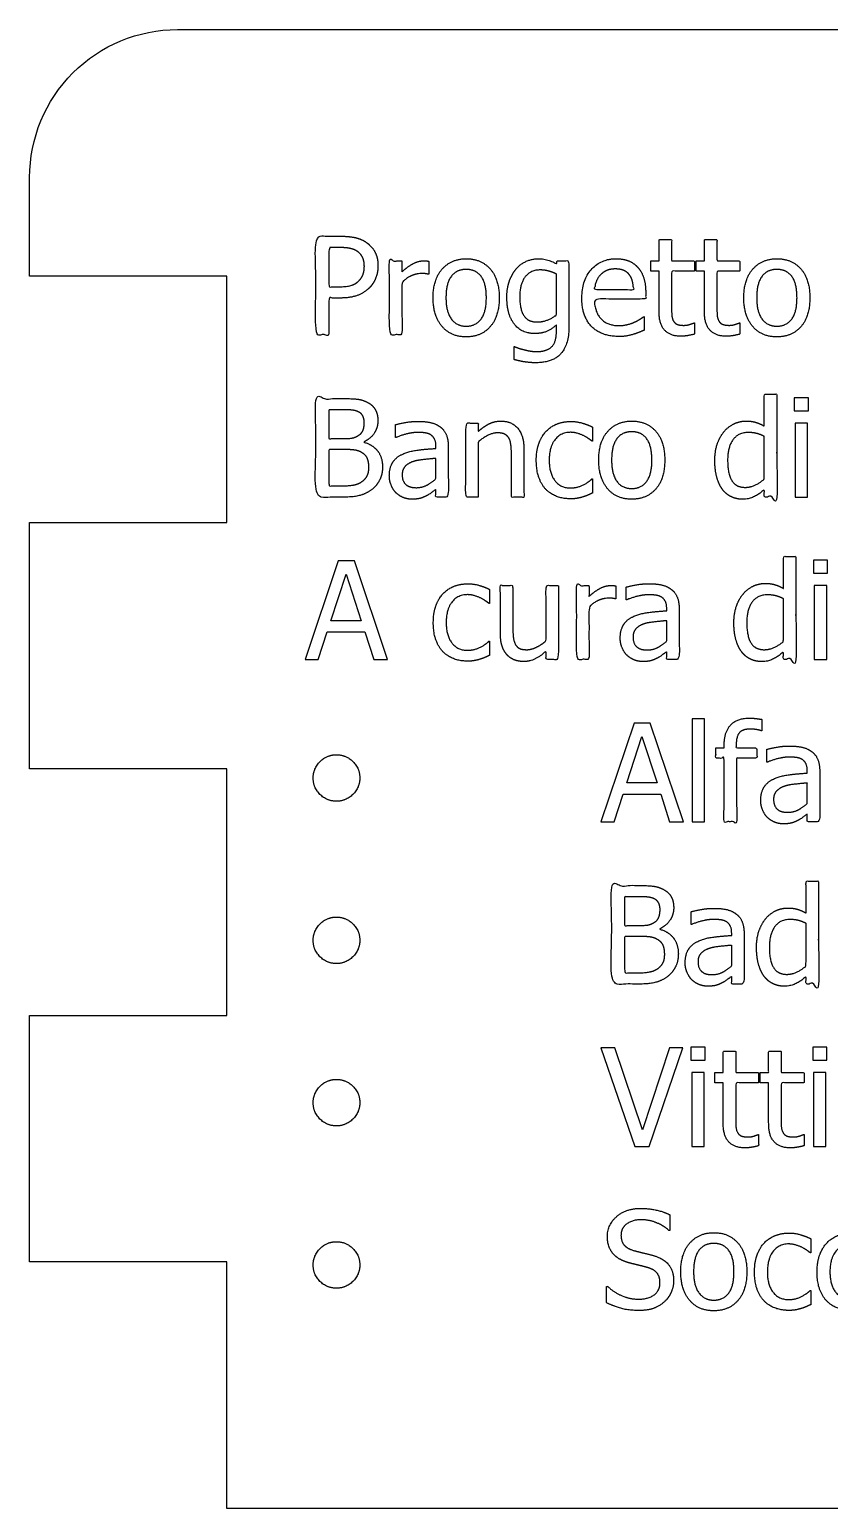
# Model space of a CAD drawing. Header units: millimetres. Extents: x -58 to 35, y -46 to 15.
# Drawn here: x -35 to -18.78, y -15 to 15 of the extents above; entities that cross this region are included whole.
import ezdxf

# ---------------------------------------------------------------- set-up
doc = ezdxf.new("R2010")
doc.units = ezdxf.units.MM
doc.layers.add('frase', color=1, linetype='Continuous')

msp = doc.modelspace()

# ---------------------------------------------------------------- linework, layer by layer
msp.add_lwpolyline([(31, -15), (-31, -15), (-31, -10), (-35, -10), (-35, -5), (-31, -5), (-31, 0), (-35, 0), (-35, 5), (-31, 5), (-31, 10), (-35, 10), (-35, 12, -0.414214), (-32, 15), (32, 15, -0.414214)], format="xyb")
at = {"layer": 'frase'}
for points in [[(-19.203, 7.266), (-19.203, 7.528), (-19.49, 7.528), (-19.49, 7.266)], [(-19.221, 5.515), (-19.221, 7.016), (-19.474, 7.016), (-19.474, 5.515)], [(-29.414, 2.222), (-29.145, 2.222), (-28.963, 2.782), (-28.2, 2.782), (-28.018, 2.222), (-27.738, 2.222), (-28.412, 4.222), (-28.739, 4.222)], [(-18.816, 3.973), (-18.816, 4.235), (-19.102, 4.235), (-19.102, 3.973)], [(-28.89, 3.009), (-28.582, 3.95), (-28.273, 3.009)], [(-18.833, 2.222), (-18.833, 3.723), (-19.086, 3.723), (-19.086, 2.222)], [(-23.414, -1.07), (-23.145, -1.07), (-22.963, -0.511), (-22.2, -0.511), (-22.018, -1.07), (-21.738, -1.07), (-22.412, 0.93), (-22.739, 0.93)], [(-21.31, -1.07), (-21.31, 1.019), (-21.563, 1.019), (-21.563, -1.07)], [(-22.89, -0.284), (-22.582, 0.657), (-22.273, -0.284)], [(-21.748, -5.656), (-22.018, -5.656), (-22.572, -7.318), (-23.127, -5.656), (-23.412, -5.656), (-22.723, -7.656), (-22.436, -7.656)], [(-21.3, -5.906), (-21.3, -5.643), (-21.587, -5.643), (-21.587, -5.906)], [(-18.83, -5.906), (-18.83, -5.643), (-19.117, -5.643), (-19.117, -5.906)], [(-21.318, -7.656), (-21.318, -6.156), (-21.571, -6.156), (-21.571, -7.656)], [(-18.848, -7.656), (-18.848, -6.156), (-19.101, -6.156), (-19.101, -7.656)]]:
    msp.add_lwpolyline(points, close=True, dxfattribs=at)
for points, knots in [([(-28.172, 10.684), (-28.268, 10.75), (-28.517, 10.808), (-28.696, 10.808), (-28.947, 10.808), (-29.198, 10.808), (-29.198, 9.808), (-29.198, 8.808), (-29.065, 8.808), (-28.932, 8.808), (-28.932, 9.181), (-28.932, 9.554), (-28.82, 9.554), (-28.707, 9.554), (-28.493, 9.554), (-28.213, 9.659), (-28.109, 9.761), (-28.026, 9.842), (-27.934, 10.076), (-27.934, 10.205), (-27.934, 10.372), (-28.06, 10.607), (-28.172, 10.684)], [0, 0, 0, 1, 2, 2, 3, 3, 4, 4, 5, 5, 6, 6, 7, 7, 8, 9, 9, 10, 11, 11, 12, 13, 13, 13]), ([(-28.712, 10.578), (-28.587, 10.578), (-28.419, 10.544), (-28.355, 10.502), (-28.282, 10.453), (-28.211, 10.301), (-28.211, 10.197), (-28.211, 10.102), (-28.265, 9.961), (-28.325, 9.901), (-28.389, 9.833), (-28.589, 9.781), (-28.751, 9.781), (-28.842, 9.781), (-28.932, 9.781), (-28.932, 10.18), (-28.932, 10.578), (-28.822, 10.578), (-28.712, 10.578)], [0, 0, 0, 1, 2, 2, 3, 4, 4, 5, 6, 6, 7, 8, 8, 9, 9, 10, 10, 11, 11, 11]), ([(-21.731, 9), (-21.819, 9), (-21.921, 9.047), (-21.944, 9.094), (-21.971, 9.147), (-21.979, 9.272), (-21.979, 9.385), (-21.979, 9.743), (-21.979, 10.1), (-21.747, 10.1), (-21.514, 10.1), (-21.514, 10.205), (-21.514, 10.309), (-21.747, 10.309), (-21.979, 10.309), (-21.979, 10.525), (-21.979, 10.74), (-22.106, 10.74), (-22.232, 10.74), (-22.232, 10.525), (-22.232, 10.309), (-22.317, 10.309), (-22.402, 10.309), (-22.402, 10.205), (-22.402, 10.1), (-22.317, 10.1), (-22.232, 10.1), (-22.232, 9.684), (-22.232, 9.269), (-22.232, 9.014), (-22, 8.779), (-21.795, 8.779), (-21.731, 8.779), (-21.585, 8.802), (-21.514, 8.821), (-21.514, 8.935), (-21.514, 9.048), (-21.521, 9.048), (-21.529, 9.048), (-21.555, 9.037), (-21.67, 9), (-21.731, 9)], [0, 0, 0, 1, 2, 2, 3, 4, 4, 5, 5, 6, 6, 7, 7, 8, 8, 9, 9, 10, 10, 11, 11, 12, 12, 13, 13, 14, 14, 15, 15, 16, 17, 17, 18, 19, 19, 20, 20, 21, 21, 22, 23, 23, 23]), ([(-20.811, 9), (-20.898, 9), (-21, 9.047), (-21.023, 9.094), (-21.051, 9.147), (-21.059, 9.272), (-21.059, 9.385), (-21.059, 9.743), (-21.059, 10.1), (-20.826, 10.1), (-20.594, 10.1), (-20.594, 10.205), (-20.594, 10.309), (-20.826, 10.309), (-21.059, 10.309), (-21.059, 10.525), (-21.059, 10.74), (-21.185, 10.74), (-21.312, 10.74), (-21.312, 10.525), (-21.312, 10.309), (-21.397, 10.309), (-21.482, 10.309), (-21.482, 10.205), (-21.482, 10.1), (-21.397, 10.1), (-21.312, 10.1), (-21.312, 9.684), (-21.312, 9.269), (-21.312, 9.014), (-21.08, 8.779), (-20.874, 8.779), (-20.811, 8.779), (-20.665, 8.802), (-20.594, 8.821), (-20.594, 8.935), (-20.594, 9.048), (-20.601, 9.048), (-20.608, 9.048), (-20.634, 9.037), (-20.749, 9), (-20.811, 9)], [0, 0, 0, 1, 2, 2, 3, 4, 4, 5, 5, 6, 6, 7, 7, 8, 8, 9, 9, 10, 10, 11, 11, 12, 12, 13, 13, 14, 14, 15, 15, 16, 17, 17, 18, 19, 19, 20, 20, 21, 21, 22, 23, 23, 23]), ([(-27.007, 10.309), (-27.104, 10.309), (-27.31, 10.209), (-27.448, 10.086), (-27.448, 10.197), (-27.448, 10.309), (-27.574, 10.309), (-27.701, 10.309), (-27.701, 9.559), (-27.701, 8.808), (-27.574, 8.808), (-27.448, 8.808), (-27.448, 9.341), (-27.448, 9.873), (-27.357, 9.961), (-27.156, 10.05), (-27.054, 10.05), (-27.01, 10.05), (-26.947, 10.047), (-26.918, 10.039), (-26.911, 10.039), (-26.905, 10.039), (-26.905, 10.17), (-26.905, 10.301), (-26.929, 10.306), (-26.968, 10.309), (-27.007, 10.309)], [0, 0, 0, 1, 2, 2, 3, 3, 4, 4, 5, 5, 6, 6, 7, 7, 8, 9, 9, 10, 11, 11, 12, 12, 13, 13, 14, 15, 15, 15]), ([(-26.145, 10.351), (-26.446, 10.351), (-26.816, 9.935), (-26.816, 9.559), (-26.816, 9.193), (-26.457, 8.766), (-26.145, 8.766), (-25.84, 8.766), (-25.475, 9.18), (-25.475, 9.559), (-25.475, 9.936), (-25.84, 10.351), (-26.145, 10.351)], [0, 0, 0, 1, 2, 2, 3, 4, 4, 5, 6, 6, 7, 8, 8, 8]), ([(-24.736, 8.241), (-24.394, 8.241), (-24.062, 8.598), (-24.062, 8.98), (-24.062, 9.645), (-24.062, 10.309), (-24.181, 10.309), (-24.3, 10.309), (-24.308, 10.278), (-24.315, 10.246), (-24.401, 10.296), (-24.571, 10.351), (-24.688, 10.351), (-24.811, 10.351), (-25.043, 10.246), (-25.127, 10.15), (-25.214, 10.048), (-25.32, 9.76), (-25.32, 9.573), (-25.32, 9.215), (-25.017, 8.834), (-24.76, 8.834), (-24.613, 8.834), (-24.417, 8.919), (-24.315, 9.008), (-24.315, 8.942), (-24.315, 8.876), (-24.315, 8.784), (-24.349, 8.64), (-24.393, 8.585), (-24.438, 8.53), (-24.6, 8.468), (-24.717, 8.468), (-24.786, 8.468), (-24.905, 8.489), (-24.974, 8.507), (-25.038, 8.522), (-25.137, 8.557), (-25.162, 8.569), (-25.169, 8.569), (-25.175, 8.569), (-25.175, 8.437), (-25.175, 8.306), (-25.077, 8.277), (-24.846, 8.241), (-24.736, 8.241)], [0, 0, 0, 1, 2, 2, 3, 3, 4, 4, 5, 5, 6, 7, 7, 8, 9, 9, 10, 11, 11, 12, 13, 13, 14, 15, 15, 16, 16, 17, 18, 18, 19, 20, 20, 21, 22, 22, 23, 24, 24, 25, 25, 26, 26, 27, 28, 28, 28]), ([(-22.547, 9.176), (-22.577, 9.15), (-22.671, 9.094), (-22.739, 9.061), (-22.804, 9.032), (-22.965, 8.995), (-23.047, 8.995), (-23.281, 8.995), (-23.543, 9.272), (-23.543, 9.533), (-23.024, 9.533), (-22.504, 9.533), (-22.504, 9.602), (-22.504, 9.671), (-22.504, 9.851), (-22.59, 10.098), (-22.671, 10.184), (-22.751, 10.27), (-22.966, 10.351), (-23.106, 10.351), (-23.415, 10.351), (-23.799, 9.917), (-23.799, 9.551), (-23.799, 9.178), (-23.404, 8.774), (-23.044, 8.774), (-22.953, 8.774), (-22.833, 8.795), (-22.76, 8.816), (-22.709, 8.831), (-22.576, 8.883), (-22.532, 8.901), (-22.532, 9.039), (-22.532, 9.176), (-22.539, 9.176), (-22.547, 9.176)], [0, 0, 0, 1, 2, 2, 3, 4, 4, 5, 6, 6, 7, 7, 8, 8, 9, 10, 10, 11, 12, 12, 13, 14, 14, 15, 16, 16, 17, 18, 18, 19, 20, 20, 21, 21, 22, 22, 22]), ([(-19.843, 10.351), (-20.145, 10.351), (-20.514, 9.935), (-20.514, 9.559), (-20.514, 9.193), (-20.156, 8.766), (-19.843, 8.766), (-19.538, 8.766), (-19.174, 9.18), (-19.174, 9.559), (-19.174, 9.936), (-19.538, 10.351), (-19.843, 10.351)], [0, 0, 0, 1, 2, 2, 3, 4, 4, 5, 6, 6, 7, 8, 8, 8]), ([(-26.145, 10.134), (-25.949, 10.134), (-25.736, 9.851), (-25.736, 9.559), (-25.736, 9.27), (-25.95, 8.983), (-26.145, 8.983), (-26.341, 8.983), (-26.555, 9.275), (-26.555, 9.559), (-26.555, 9.851), (-26.341, 10.134), (-26.145, 10.134)], [0, 0, 0, 1, 2, 2, 3, 4, 4, 5, 6, 6, 7, 8, 8, 8]), ([(-24.315, 10.04), (-24.315, 9.628), (-24.315, 9.215), (-24.397, 9.145), (-24.605, 9.068), (-24.704, 9.068), (-24.892, 9.068), (-25.059, 9.329), (-25.059, 9.578), (-25.059, 9.842), (-24.838, 10.124), (-24.647, 10.124), (-24.568, 10.124), (-24.409, 10.086), (-24.315, 10.04)], [0, 0, 0, 1, 1, 2, 3, 3, 4, 5, 5, 6, 7, 7, 8, 9, 9, 9]), ([(-22.837, 10.027), (-22.796, 9.977), (-22.754, 9.828), (-22.751, 9.726), (-23.147, 9.726), (-23.543, 9.726), (-23.535, 9.821), (-23.477, 9.966), (-23.42, 10.026), (-23.362, 10.084), (-23.221, 10.144), (-23.12, 10.144), (-23.018, 10.144), (-22.88, 10.084), (-22.837, 10.027)], [0, 0, 0, 1, 2, 2, 3, 3, 4, 5, 5, 6, 7, 7, 8, 9, 9, 9]), ([(-19.843, 10.134), (-19.647, 10.134), (-19.435, 9.851), (-19.435, 9.559), (-19.435, 9.27), (-19.649, 8.983), (-19.843, 8.983), (-20.039, 8.983), (-20.253, 9.275), (-20.253, 9.559), (-20.253, 9.851), (-20.039, 10.134), (-19.843, 10.134)], [0, 0, 0, 1, 2, 2, 3, 4, 4, 5, 6, 6, 7, 8, 8, 8]), ([(-28.216, 6.637), (-28.085, 6.7), (-27.936, 6.924), (-27.936, 7.065), (-27.936, 7.191), (-28.034, 7.378), (-28.143, 7.434), (-28.24, 7.488), (-28.454, 7.515), (-28.668, 7.515), (-28.933, 7.515), (-29.198, 7.515), (-29.198, 6.515), (-29.198, 5.515), (-28.911, 5.515), (-28.624, 5.515), (-28.42, 5.515), (-28.162, 5.59), (-28.049, 5.678), (-27.955, 5.752), (-27.842, 5.981), (-27.842, 6.13), (-27.842, 6.321), (-28.038, 6.579), (-28.216, 6.627), (-28.216, 6.632), (-28.216, 6.637)], [0, 0, 0, 1, 2, 2, 3, 4, 4, 5, 6, 6, 7, 7, 8, 8, 9, 9, 10, 11, 11, 12, 13, 13, 14, 15, 15, 16, 16, 16]), ([(-20.098, 6.956), (-20.19, 7.008), (-20.357, 7.058), (-20.469, 7.058), (-20.597, 7.058), (-20.829, 6.947), (-20.911, 6.849), (-21, 6.741), (-21.102, 6.452), (-21.102, 6.254), (-21.102, 6.065), (-21.021, 5.773), (-20.949, 5.674), (-20.876, 5.575), (-20.668, 5.473), (-20.545, 5.473), (-20.469, 5.473), (-20.354, 5.501), (-20.3, 5.527), (-20.242, 5.554), (-20.156, 5.619), (-20.098, 5.668), (-20.098, 5.592), (-20.098, 5.515), (-19.971, 5.515), (-19.845, 5.515), (-19.845, 6.56), (-19.845, 7.605), (-19.971, 7.605), (-20.098, 7.605), (-20.098, 7.28), (-20.098, 6.956)], [0, 0, 0, 1, 2, 2, 3, 4, 4, 5, 6, 6, 7, 8, 8, 9, 10, 10, 11, 12, 12, 13, 14, 14, 15, 15, 16, 16, 17, 17, 18, 18, 19, 19, 19]), ([(-28.678, 7.289), (-28.537, 7.289), (-28.38, 7.272), (-28.315, 7.237), (-28.261, 7.206), (-28.213, 7.099), (-28.213, 7.028), (-28.213, 6.934), (-28.263, 6.809), (-28.325, 6.77), (-28.388, 6.729), (-28.506, 6.703), (-28.631, 6.703), (-28.782, 6.703), (-28.932, 6.703), (-28.932, 6.996), (-28.932, 7.289), (-28.805, 7.289), (-28.678, 7.289)], [0, 0, 0, 1, 2, 2, 3, 4, 4, 5, 6, 6, 7, 8, 8, 9, 9, 10, 10, 11, 11, 11]), ([(-26.671, 6.94), (-26.756, 7.003), (-26.968, 7.052), (-27.124, 7.052), (-27.252, 7.052), (-27.513, 7.003), (-27.582, 6.984), (-27.582, 6.855), (-27.582, 6.726), (-27.575, 6.726), (-27.568, 6.726), (-27.449, 6.776), (-27.213, 6.828), (-27.125, 6.828), (-27.051, 6.828), (-26.911, 6.809), (-26.863, 6.778), (-26.814, 6.747), (-26.76, 6.639), (-26.76, 6.551), (-26.76, 6.527), (-26.76, 6.502), (-26.96, 6.491), (-27.303, 6.447), (-27.43, 6.389), (-27.572, 6.326), (-27.704, 6.105), (-27.704, 5.95), (-27.704, 5.849), (-27.631, 5.668), (-27.571, 5.606), (-27.508, 5.543), (-27.341, 5.473), (-27.248, 5.473), (-27.135, 5.473), (-27.01, 5.511), (-26.944, 5.546), (-26.895, 5.571), (-26.791, 5.652), (-26.76, 5.674), (-26.76, 5.595), (-26.76, 5.515), (-26.634, 5.515), (-26.508, 5.515), (-26.508, 6.028), (-26.508, 6.541), (-26.508, 6.682), (-26.589, 6.878), (-26.671, 6.94)], [0, 0, 0, 1, 2, 2, 3, 4, 4, 5, 5, 6, 6, 7, 8, 8, 9, 10, 10, 11, 12, 12, 13, 13, 14, 15, 15, 16, 17, 17, 18, 19, 19, 20, 21, 21, 22, 23, 23, 24, 25, 25, 26, 26, 27, 27, 28, 28, 29, 30, 30, 30]), ([(-25.444, 7.058), (-25.568, 7.058), (-25.786, 6.951), (-25.9, 6.849), (-25.9, 6.933), (-25.9, 7.016), (-26.026, 7.016), (-26.153, 7.016), (-26.153, 6.266), (-26.153, 5.515), (-26.026, 5.515), (-25.9, 5.515), (-25.9, 6.076), (-25.9, 6.637), (-25.804, 6.718), (-25.605, 6.819), (-25.511, 6.819), (-25.417, 6.819), (-25.307, 6.763), (-25.276, 6.707), (-25.247, 6.653), (-25.227, 6.475), (-25.227, 6.371), (-25.227, 5.943), (-25.227, 5.515), (-25.101, 5.515), (-24.974, 5.515), (-24.974, 6.002), (-24.974, 6.49), (-24.974, 6.767), (-25.224, 7.058), (-25.444, 7.058)], [0, 0, 0, 1, 2, 2, 3, 3, 4, 4, 5, 5, 6, 6, 7, 7, 8, 9, 9, 10, 11, 11, 12, 13, 13, 14, 14, 15, 15, 16, 16, 17, 18, 18, 18]), ([(-23.595, 5.883), (-23.681, 5.804), (-23.905, 5.702), (-24.028, 5.702), (-24.232, 5.702), (-24.462, 5.998), (-24.462, 6.263), (-24.462, 6.533), (-24.224, 6.83), (-24.028, 6.83), (-23.963, 6.83), (-23.82, 6.789), (-23.767, 6.763), (-23.707, 6.733), (-23.623, 6.674), (-23.595, 6.652), (-23.588, 6.652), (-23.581, 6.652), (-23.581, 6.793), (-23.581, 6.935), (-23.67, 6.981), (-23.9, 7.05), (-24.023, 7.05), (-24.175, 7.05), (-24.44, 6.945), (-24.529, 6.846), (-24.618, 6.749), (-24.723, 6.46), (-24.723, 6.263), (-24.723, 6.065), (-24.621, 5.77), (-24.529, 5.674), (-24.436, 5.577), (-24.179, 5.481), (-24.023, 5.481), (-23.944, 5.481), (-23.842, 5.501), (-23.777, 5.52), (-23.731, 5.532), (-23.618, 5.582), (-23.581, 5.6), (-23.581, 5.742), (-23.581, 5.883), (-23.588, 5.883), (-23.595, 5.883)], [0, 0, 0, 1, 2, 2, 3, 4, 4, 5, 6, 6, 7, 8, 8, 9, 10, 10, 11, 11, 12, 12, 13, 14, 14, 15, 16, 16, 17, 18, 18, 19, 20, 20, 21, 22, 22, 23, 24, 24, 25, 26, 26, 27, 27, 28, 28, 28]), ([(-22.786, 7.058), (-23.088, 7.058), (-23.457, 6.642), (-23.457, 6.266), (-23.457, 5.9), (-23.099, 5.473), (-22.786, 5.473), (-22.482, 5.473), (-22.117, 5.887), (-22.117, 6.266), (-22.117, 6.643), (-22.482, 7.058), (-22.786, 7.058)], [0, 0, 0, 1, 2, 2, 3, 4, 4, 5, 6, 6, 7, 8, 8, 8]), ([(-22.786, 6.841), (-22.59, 6.841), (-22.378, 6.558), (-22.378, 6.266), (-22.378, 5.977), (-22.592, 5.69), (-22.786, 5.69), (-22.983, 5.69), (-23.196, 5.982), (-23.196, 6.266), (-23.196, 6.558), (-22.983, 6.841), (-22.786, 6.841)], [0, 0, 0, 1, 2, 2, 3, 4, 4, 5, 6, 6, 7, 8, 8, 8]), ([(-20.098, 6.747), (-20.098, 6.314), (-20.098, 5.88), (-20.187, 5.804), (-20.388, 5.713), (-20.487, 5.713), (-20.673, 5.713), (-20.842, 5.994), (-20.842, 6.259), (-20.842, 6.535), (-20.621, 6.827), (-20.427, 6.827), (-20.341, 6.827), (-20.192, 6.793), (-20.098, 6.747)], [0, 0, 0, 1, 1, 2, 3, 3, 4, 5, 5, 6, 7, 7, 8, 9, 9, 9]), ([(-28.631, 6.481), (-28.493, 6.481), (-28.344, 6.462), (-28.281, 6.43), (-28.184, 6.378), (-28.119, 6.232), (-28.119, 6.118), (-28.119, 6.013), (-28.188, 5.88), (-28.263, 5.827), (-28.341, 5.775), (-28.542, 5.742), (-28.717, 5.742), (-28.825, 5.742), (-28.932, 5.742), (-28.932, 6.112), (-28.932, 6.481), (-28.782, 6.481), (-28.631, 6.481)], [0, 0, 0, 1, 2, 2, 3, 4, 4, 5, 6, 6, 7, 8, 8, 9, 9, 10, 10, 11, 11, 11]), ([(-26.76, 6.301), (-26.76, 6.093), (-26.76, 5.885), (-26.845, 5.809), (-27.039, 5.707), (-27.158, 5.707), (-27.297, 5.707), (-27.443, 5.838), (-27.443, 5.968), (-27.443, 6.081), (-27.312, 6.209), (-27.211, 6.24), (-27.125, 6.266), (-26.851, 6.293), (-26.76, 6.301)], [0, 0, 0, 1, 1, 2, 3, 3, 4, 5, 5, 6, 7, 7, 8, 9, 9, 9]), ([(-19.71, 3.663), (-19.803, 3.715), (-19.97, 3.765), (-20.081, 3.765), (-20.209, 3.765), (-20.441, 3.654), (-20.524, 3.556), (-20.613, 3.448), (-20.715, 3.159), (-20.715, 2.962), (-20.715, 2.772), (-20.634, 2.48), (-20.561, 2.381), (-20.488, 2.282), (-20.281, 2.18), (-20.158, 2.18), (-20.081, 2.18), (-19.966, 2.208), (-19.913, 2.234), (-19.855, 2.261), (-19.769, 2.326), (-19.71, 2.375), (-19.71, 2.299), (-19.71, 2.222), (-19.584, 2.222), (-19.457, 2.222), (-19.457, 3.267), (-19.457, 4.312), (-19.584, 4.312), (-19.71, 4.312), (-19.71, 3.987), (-19.71, 3.663)], [0, 0, 0, 1, 2, 2, 3, 4, 4, 5, 6, 6, 7, 8, 8, 9, 10, 10, 11, 12, 12, 13, 14, 14, 15, 15, 16, 16, 17, 17, 18, 18, 19, 19, 19]), ([(-25.684, 2.59), (-25.77, 2.511), (-25.994, 2.409), (-26.117, 2.409), (-26.321, 2.409), (-26.551, 2.705), (-26.551, 2.97), (-26.551, 3.24), (-26.313, 3.537), (-26.117, 3.537), (-26.052, 3.537), (-25.91, 3.496), (-25.856, 3.47), (-25.796, 3.44), (-25.712, 3.381), (-25.684, 3.359), (-25.677, 3.359), (-25.67, 3.359), (-25.67, 3.5), (-25.67, 3.642), (-25.759, 3.688), (-25.989, 3.757), (-26.112, 3.757), (-26.265, 3.757), (-26.529, 3.652), (-26.618, 3.553), (-26.707, 3.456), (-26.812, 3.167), (-26.812, 2.97), (-26.812, 2.772), (-26.71, 2.477), (-26.618, 2.381), (-26.525, 2.284), (-26.268, 2.188), (-26.112, 2.188), (-26.033, 2.188), (-25.931, 2.208), (-25.866, 2.227), (-25.82, 2.239), (-25.707, 2.289), (-25.67, 2.307), (-25.67, 2.449), (-25.67, 2.59), (-25.677, 2.59), (-25.684, 2.59)], [0, 0, 0, 1, 2, 2, 3, 4, 4, 5, 6, 6, 7, 8, 8, 9, 10, 10, 11, 11, 12, 12, 13, 14, 14, 15, 16, 16, 17, 18, 18, 19, 20, 20, 21, 22, 22, 23, 24, 24, 25, 26, 26, 27, 27, 28, 28, 28]), ([(-24.914, 2.42), (-25.013, 2.42), (-25.119, 2.474), (-25.149, 2.532), (-25.18, 2.59), (-25.198, 2.748), (-25.198, 2.868), (-25.198, 3.295), (-25.198, 3.723), (-25.325, 3.723), (-25.451, 3.723), (-25.451, 3.236), (-25.451, 2.749), (-25.451, 2.597), (-25.38, 2.385), (-25.315, 2.315), (-25.252, 2.245), (-25.078, 2.18), (-24.981, 2.18), (-24.851, 2.18), (-24.642, 2.286), (-24.525, 2.388), (-24.525, 2.305), (-24.525, 2.222), (-24.399, 2.222), (-24.273, 2.222), (-24.273, 2.973), (-24.273, 3.723), (-24.399, 3.723), (-24.525, 3.723), (-24.525, 3.163), (-24.525, 2.602), (-24.613, 2.526), (-24.822, 2.42), (-24.914, 2.42)], [0, 0, 0, 1, 2, 2, 3, 4, 4, 5, 5, 6, 6, 7, 7, 8, 9, 9, 10, 11, 11, 12, 13, 13, 14, 14, 15, 15, 16, 16, 17, 17, 18, 18, 19, 20, 20, 20]), ([(-23.213, 3.723), (-23.31, 3.723), (-23.516, 3.623), (-23.654, 3.5), (-23.654, 3.611), (-23.654, 3.723), (-23.78, 3.723), (-23.906, 3.723), (-23.906, 2.973), (-23.906, 2.222), (-23.78, 2.222), (-23.654, 2.222), (-23.654, 2.755), (-23.654, 3.287), (-23.563, 3.375), (-23.362, 3.464), (-23.26, 3.464), (-23.216, 3.464), (-23.153, 3.461), (-23.124, 3.453), (-23.117, 3.453), (-23.111, 3.453), (-23.111, 3.584), (-23.111, 3.715), (-23.135, 3.72), (-23.174, 3.723), (-23.213, 3.723)], [0, 0, 0, 1, 2, 2, 3, 3, 4, 4, 5, 5, 6, 6, 7, 7, 8, 9, 9, 10, 11, 11, 12, 12, 13, 13, 14, 15, 15, 15]), ([(-21.989, 3.647), (-22.073, 3.71), (-22.286, 3.759), (-22.441, 3.759), (-22.569, 3.759), (-22.83, 3.71), (-22.9, 3.691), (-22.9, 3.562), (-22.9, 3.433), (-22.893, 3.433), (-22.885, 3.433), (-22.767, 3.483), (-22.53, 3.535), (-22.443, 3.535), (-22.368, 3.535), (-22.229, 3.516), (-22.18, 3.485), (-22.132, 3.454), (-22.078, 3.346), (-22.078, 3.258), (-22.078, 3.234), (-22.078, 3.21), (-22.278, 3.198), (-22.621, 3.154), (-22.748, 3.096), (-22.89, 3.033), (-23.021, 2.812), (-23.021, 2.657), (-23.021, 2.556), (-22.949, 2.375), (-22.889, 2.313), (-22.825, 2.25), (-22.658, 2.18), (-22.566, 2.18), (-22.453, 2.18), (-22.328, 2.218), (-22.261, 2.253), (-22.213, 2.278), (-22.109, 2.359), (-22.078, 2.381), (-22.078, 2.302), (-22.078, 2.222), (-21.952, 2.222), (-21.825, 2.222), (-21.825, 2.735), (-21.825, 3.248), (-21.825, 3.389), (-21.906, 3.586), (-21.989, 3.647)], [0, 0, 0, 1, 2, 2, 3, 4, 4, 5, 5, 6, 6, 7, 8, 8, 9, 10, 10, 11, 12, 12, 13, 13, 14, 15, 15, 16, 17, 17, 18, 19, 19, 20, 21, 21, 22, 23, 23, 24, 25, 25, 26, 26, 27, 27, 28, 28, 29, 30, 30, 30]), ([(-19.71, 3.454), (-19.71, 3.021), (-19.71, 2.587), (-19.799, 2.511), (-20, 2.42), (-20.099, 2.42), (-20.286, 2.42), (-20.454, 2.701), (-20.454, 2.966), (-20.454, 3.242), (-20.234, 3.534), (-20.039, 3.534), (-19.953, 3.534), (-19.804, 3.5), (-19.71, 3.454)], [0, 0, 0, 1, 1, 2, 3, 3, 4, 5, 5, 6, 7, 7, 8, 9, 9, 9]), ([(-22.078, 3.009), (-22.078, 2.8), (-22.078, 2.592), (-22.162, 2.516), (-22.357, 2.414), (-22.475, 2.414), (-22.615, 2.414), (-22.76, 2.545), (-22.76, 2.675), (-22.76, 2.788), (-22.629, 2.916), (-22.529, 2.947), (-22.443, 2.973), (-22.169, 3), (-22.078, 3.009)], [0, 0, 0, 1, 1, 2, 3, 3, 4, 5, 5, 6, 7, 7, 8, 9, 9, 9]), ([(-20.409, 1.032), (-20.652, 1.032), (-20.913, 0.75), (-20.913, 0.481), (-20.913, 0.455), (-20.913, 0.43), (-20.998, 0.43), (-21.083, 0.43), (-21.083, 0.326), (-21.083, 0.221), (-20.998, 0.221), (-20.913, 0.221), (-20.913, -0.425), (-20.913, -1.07), (-20.786, -1.07), (-20.66, -1.07), (-20.66, -0.425), (-20.66, 0.221), (-20.455, 0.221), (-20.25, 0.221), (-20.25, 0.326), (-20.25, 0.43), (-20.459, 0.43), (-20.668, 0.43), (-20.668, 0.455), (-20.668, 0.481), (-20.668, 0.669), (-20.532, 0.811), (-20.373, 0.811), (-20.323, 0.811), (-20.196, 0.789), (-20.162, 0.776), (-20.156, 0.776), (-20.149, 0.776), (-20.149, 0.891), (-20.149, 1.007), (-20.205, 1.017), (-20.339, 1.032), (-20.409, 1.032)], [0, 0, 0, 1, 2, 2, 3, 3, 4, 4, 5, 5, 6, 6, 7, 7, 8, 8, 9, 9, 10, 10, 11, 11, 12, 12, 13, 13, 14, 15, 15, 16, 17, 17, 18, 18, 19, 19, 20, 21, 21, 21]), ([(-19.138, 0.354), (-19.222, 0.417), (-19.435, 0.466), (-19.59, 0.466), (-19.718, 0.466), (-19.979, 0.417), (-20.049, 0.398), (-20.049, 0.269), (-20.049, 0.14), (-20.042, 0.14), (-20.034, 0.14), (-19.916, 0.19), (-19.679, 0.242), (-19.592, 0.242), (-19.517, 0.242), (-19.378, 0.223), (-19.329, 0.192), (-19.281, 0.161), (-19.227, 0.053), (-19.227, -0.035), (-19.227, -0.059), (-19.227, -0.083), (-19.427, -0.095), (-19.77, -0.139), (-19.897, -0.197), (-20.039, -0.26), (-20.171, -0.481), (-20.171, -0.636), (-20.171, -0.737), (-20.098, -0.918), (-20.038, -0.98), (-19.974, -1.043), (-19.808, -1.113), (-19.715, -1.113), (-19.602, -1.113), (-19.477, -1.075), (-19.41, -1.04), (-19.362, -1.015), (-19.258, -0.934), (-19.227, -0.912), (-19.227, -0.991), (-19.227, -1.07), (-19.101, -1.07), (-18.974, -1.07), (-18.974, -0.557), (-18.974, -0.045), (-18.974, 0.096), (-19.055, 0.293), (-19.138, 0.354)], [0, 0, 0, 1, 2, 2, 3, 4, 4, 5, 5, 6, 6, 7, 8, 8, 9, 10, 10, 11, 12, 12, 13, 13, 14, 15, 15, 16, 17, 17, 18, 19, 19, 20, 21, 21, 22, 23, 23, 24, 25, 25, 26, 26, 27, 27, 28, 28, 29, 30, 30, 30]), ([(-28.777, 0.289), (-28.971, 0.289), (-29.248, 0.012), (-29.248, -0.182), (-29.248, -0.377), (-28.971, -0.654), (-28.777, -0.654), (-28.582, -0.654), (-28.303, -0.377), (-28.303, -0.182), (-28.303, 0.012), (-28.582, 0.289), (-28.777, 0.289)], [0, 0, 0, 1, 2, 2, 3, 4, 4, 5, 6, 6, 7, 8, 8, 8]), ([(-19.227, -0.284), (-19.227, -0.493), (-19.227, -0.701), (-19.312, -0.777), (-19.506, -0.879), (-19.624, -0.879), (-19.764, -0.879), (-19.91, -0.748), (-19.91, -0.618), (-19.91, -0.505), (-19.778, -0.377), (-19.678, -0.346), (-19.592, -0.32), (-19.318, -0.292), (-19.227, -0.284)], [0, 0, 0, 1, 1, 2, 3, 3, 4, 5, 5, 6, 7, 7, 8, 9, 9, 9]), ([(-22.216, -3.242), (-22.085, -3.179), (-21.936, -2.955), (-21.936, -2.814), (-21.936, -2.688), (-22.034, -2.501), (-22.143, -2.444), (-22.24, -2.391), (-22.454, -2.363), (-22.668, -2.363), (-22.933, -2.363), (-23.198, -2.363), (-23.198, -3.363), (-23.198, -4.363), (-22.911, -4.363), (-22.624, -4.363), (-22.42, -4.363), (-22.162, -4.289), (-22.049, -4.201), (-21.955, -4.127), (-21.842, -3.898), (-21.842, -3.749), (-21.842, -3.558), (-22.038, -3.3), (-22.216, -3.252), (-22.216, -3.247), (-22.216, -3.242)], [0, 0, 0, 1, 2, 2, 3, 4, 4, 5, 6, 6, 7, 7, 8, 8, 9, 9, 10, 11, 11, 12, 13, 13, 14, 15, 15, 16, 16, 16]), ([(-19.252, -2.923), (-19.344, -2.871), (-19.511, -2.82), (-19.623, -2.82), (-19.751, -2.82), (-19.983, -2.932), (-20.065, -3.03), (-20.154, -3.138), (-20.256, -3.427), (-20.256, -3.624), (-20.256, -3.814), (-20.175, -4.106), (-20.102, -4.205), (-20.03, -4.303), (-19.822, -4.406), (-19.699, -4.406), (-19.623, -4.406), (-19.508, -4.378), (-19.454, -4.352), (-19.396, -4.325), (-19.31, -4.26), (-19.252, -4.211), (-19.252, -4.287), (-19.252, -4.363), (-19.125, -4.363), (-18.999, -4.363), (-18.999, -3.319), (-18.999, -2.274), (-19.125, -2.274), (-19.252, -2.274), (-19.252, -2.598), (-19.252, -2.923)], [0, 0, 0, 1, 2, 2, 3, 4, 4, 5, 6, 6, 7, 8, 8, 9, 10, 10, 11, 12, 12, 13, 14, 14, 15, 15, 16, 16, 17, 17, 18, 18, 19, 19, 19]), ([(-22.678, -2.59), (-22.537, -2.59), (-22.38, -2.607), (-22.315, -2.642), (-22.261, -2.673), (-22.213, -2.78), (-22.213, -2.851), (-22.213, -2.945), (-22.263, -3.07), (-22.325, -3.109), (-22.388, -3.149), (-22.506, -3.175), (-22.631, -3.175), (-22.782, -3.175), (-22.932, -3.175), (-22.932, -2.883), (-22.932, -2.59), (-22.805, -2.59), (-22.678, -2.59)], [0, 0, 0, 1, 2, 2, 3, 4, 4, 5, 6, 6, 7, 8, 8, 9, 9, 10, 10, 11, 11, 11]), ([(-20.671, -2.939), (-20.756, -2.876), (-20.968, -2.827), (-21.124, -2.827), (-21.252, -2.827), (-21.513, -2.876), (-21.582, -2.895), (-21.582, -3.024), (-21.582, -3.153), (-21.575, -3.153), (-21.568, -3.153), (-21.449, -3.102), (-21.213, -3.051), (-21.125, -3.051), (-21.051, -3.051), (-20.911, -3.07), (-20.863, -3.101), (-20.814, -3.132), (-20.76, -3.24), (-20.76, -3.328), (-20.76, -3.352), (-20.76, -3.376), (-20.96, -3.388), (-21.303, -3.431), (-21.43, -3.49), (-21.572, -3.553), (-21.704, -3.773), (-21.704, -3.929), (-21.704, -4.03), (-21.631, -4.211), (-21.571, -4.273), (-21.508, -4.336), (-21.341, -4.406), (-21.248, -4.406), (-21.135, -4.406), (-21.01, -4.368), (-20.944, -4.333), (-20.895, -4.308), (-20.791, -4.227), (-20.76, -4.205), (-20.76, -4.284), (-20.76, -4.363), (-20.634, -4.363), (-20.508, -4.363), (-20.508, -3.85), (-20.508, -3.337), (-20.508, -3.196), (-20.589, -3), (-20.671, -2.939)], [0, 0, 0, 1, 2, 2, 3, 4, 4, 5, 5, 6, 6, 7, 8, 8, 9, 10, 10, 11, 12, 12, 13, 13, 14, 15, 15, 16, 17, 17, 18, 19, 19, 20, 21, 21, 22, 23, 23, 24, 25, 25, 26, 26, 27, 27, 28, 28, 29, 30, 30, 30]), ([(-28.777, -3.004), (-28.971, -3.004), (-29.248, -3.281), (-29.248, -3.475), (-29.248, -3.67), (-28.971, -3.947), (-28.777, -3.947), (-28.582, -3.947), (-28.303, -3.67), (-28.303, -3.475), (-28.303, -3.281), (-28.582, -3.004), (-28.777, -3.004)], [0, 0, 0, 1, 2, 2, 3, 4, 4, 5, 6, 6, 7, 8, 8, 8]), ([(-19.252, -3.132), (-19.252, -3.565), (-19.252, -3.999), (-19.341, -4.075), (-19.542, -4.166), (-19.641, -4.166), (-19.827, -4.166), (-19.996, -3.885), (-19.996, -3.619), (-19.996, -3.344), (-19.775, -3.052), (-19.581, -3.052), (-19.495, -3.052), (-19.346, -3.086), (-19.252, -3.132)], [0, 0, 0, 1, 1, 2, 3, 3, 4, 5, 5, 6, 7, 7, 8, 9, 9, 9]), ([(-22.631, -3.397), (-22.493, -3.397), (-22.344, -3.417), (-22.281, -3.449), (-22.184, -3.501), (-22.119, -3.647), (-22.119, -3.76), (-22.119, -3.866), (-22.188, -3.999), (-22.263, -4.052), (-22.341, -4.104), (-22.542, -4.136), (-22.717, -4.136), (-22.825, -4.136), (-22.932, -4.136), (-22.932, -3.767), (-22.932, -3.397), (-22.782, -3.397), (-22.631, -3.397)], [0, 0, 0, 1, 2, 2, 3, 4, 4, 5, 6, 6, 7, 8, 8, 9, 9, 10, 10, 11, 11, 11]), ([(-20.76, -3.577), (-20.76, -3.786), (-20.76, -3.994), (-20.845, -4.07), (-21.039, -4.172), (-21.158, -4.172), (-21.297, -4.172), (-21.443, -4.041), (-21.443, -3.911), (-21.443, -3.798), (-21.312, -3.67), (-21.211, -3.639), (-21.125, -3.613), (-20.851, -3.585), (-20.76, -3.577)], [0, 0, 0, 1, 1, 2, 3, 3, 4, 5, 5, 6, 7, 7, 8, 9, 9, 9]), ([(-20.43, -7.465), (-20.517, -7.465), (-20.619, -7.418), (-20.642, -7.371), (-20.67, -7.318), (-20.678, -7.193), (-20.678, -7.079), (-20.678, -6.722), (-20.678, -6.365), (-20.445, -6.365), (-20.213, -6.365), (-20.213, -6.26), (-20.213, -6.156), (-20.445, -6.156), (-20.678, -6.156), (-20.678, -5.94), (-20.678, -5.724), (-20.804, -5.724), (-20.931, -5.724), (-20.931, -5.94), (-20.931, -6.156), (-21.016, -6.156), (-21.101, -6.156), (-21.101, -6.26), (-21.101, -6.365), (-21.016, -6.365), (-20.931, -6.365), (-20.931, -6.78), (-20.931, -7.196), (-20.931, -7.451), (-20.699, -7.686), (-20.493, -7.686), (-20.43, -7.686), (-20.284, -7.663), (-20.213, -7.643), (-20.213, -7.53), (-20.213, -7.416), (-20.22, -7.416), (-20.227, -7.416), (-20.253, -7.428), (-20.368, -7.465), (-20.43, -7.465)], [0, 0, 0, 1, 2, 2, 3, 4, 4, 5, 5, 6, 6, 7, 7, 8, 8, 9, 9, 10, 10, 11, 11, 12, 12, 13, 13, 14, 14, 15, 15, 16, 17, 17, 18, 19, 19, 20, 20, 21, 21, 22, 23, 23, 23]), ([(-19.509, -7.465), (-19.597, -7.465), (-19.699, -7.418), (-19.722, -7.371), (-19.749, -7.318), (-19.757, -7.193), (-19.757, -7.079), (-19.757, -6.722), (-19.757, -6.365), (-19.525, -6.365), (-19.292, -6.365), (-19.292, -6.26), (-19.292, -6.156), (-19.525, -6.156), (-19.757, -6.156), (-19.757, -5.94), (-19.757, -5.724), (-19.884, -5.724), (-20.01, -5.724), (-20.01, -5.94), (-20.01, -6.156), (-20.095, -6.156), (-20.18, -6.156), (-20.18, -6.26), (-20.18, -6.365), (-20.095, -6.365), (-20.01, -6.365), (-20.01, -6.78), (-20.01, -7.196), (-20.01, -7.451), (-19.778, -7.686), (-19.572, -7.686), (-19.509, -7.686), (-19.363, -7.663), (-19.292, -7.643), (-19.292, -7.53), (-19.292, -7.416), (-19.299, -7.416), (-19.307, -7.416), (-19.333, -7.428), (-19.448, -7.465), (-19.509, -7.465)], [0, 0, 0, 1, 2, 2, 3, 4, 4, 5, 5, 6, 6, 7, 7, 8, 8, 9, 9, 10, 10, 11, 11, 12, 12, 13, 13, 14, 14, 15, 15, 16, 17, 17, 18, 19, 19, 20, 20, 21, 21, 22, 23, 23, 23]), ([(-28.777, -6.297), (-28.971, -6.297), (-29.248, -6.574), (-29.248, -6.768), (-29.248, -6.963), (-28.971, -7.24), (-28.777, -7.24), (-28.582, -7.24), (-28.303, -6.963), (-28.303, -6.768), (-28.303, -6.574), (-28.582, -6.297), (-28.777, -6.297)], [0, 0, 0, 1, 2, 2, 3, 4, 4, 5, 6, 6, 7, 8, 8, 8]), ([(-22.015, -9.043), (-22.143, -8.98), (-22.441, -8.914), (-22.61, -8.914), (-22.903, -8.914), (-23.282, -9.243), (-23.282, -9.486), (-23.282, -9.602), (-23.214, -9.781), (-23.153, -9.847), (-23.09, -9.914), (-22.926, -9.996), (-22.822, -10.024), (-22.707, -10.053), (-22.553, -10.089), (-22.461, -10.115), (-22.333, -10.152), (-22.214, -10.301), (-22.214, -10.421), (-22.214, -10.572), (-22.44, -10.755), (-22.66, -10.755), (-22.814, -10.755), (-23.146, -10.619), (-23.278, -10.495), (-23.287, -10.495), (-23.297, -10.495), (-23.297, -10.662), (-23.297, -10.829), (-23.162, -10.894), (-22.858, -10.985), (-22.641, -10.985), (-22.457, -10.985), (-22.214, -10.891), (-22.119, -10.803), (-22.033, -10.724), (-21.937, -10.497), (-21.937, -10.379), (-21.937, -10.192), (-22.128, -9.938), (-22.334, -9.875), (-22.415, -9.85), (-22.66, -9.792), (-22.744, -9.769), (-22.871, -9.735), (-23.005, -9.585), (-23.005, -9.458), (-23.005, -9.317), (-22.777, -9.144), (-22.592, -9.144), (-22.428, -9.144), (-22.13, -9.273), (-22.034, -9.361), (-22.025, -9.361), (-22.015, -9.361), (-22.015, -9.202), (-22.015, -9.043)], [0, 0, 0, 1, 2, 2, 3, 4, 4, 5, 6, 6, 7, 8, 8, 9, 10, 10, 11, 12, 12, 13, 14, 14, 15, 16, 16, 17, 17, 18, 18, 19, 20, 20, 21, 22, 22, 23, 24, 24, 25, 26, 26, 27, 28, 28, 29, 30, 30, 31, 32, 32, 33, 34, 34, 35, 35, 36, 36, 36]), ([(-28.777, -9.589), (-28.971, -9.589), (-29.248, -9.867), (-29.248, -10.061), (-29.248, -10.256), (-28.971, -10.533), (-28.777, -10.533), (-28.582, -10.533), (-28.303, -10.256), (-28.303, -10.061), (-28.303, -9.867), (-28.582, -9.589), (-28.777, -9.589)], [0, 0, 0, 1, 2, 2, 3, 4, 4, 5, 6, 6, 7, 8, 8, 8]), ([(-21.122, -9.406), (-21.423, -9.406), (-21.793, -9.823), (-21.793, -10.199), (-21.793, -10.565), (-21.435, -10.991), (-21.122, -10.991), (-20.817, -10.991), (-20.453, -10.578), (-20.453, -10.199), (-20.453, -9.821), (-20.817, -9.406), (-21.122, -9.406)], [0, 0, 0, 1, 2, 2, 3, 4, 4, 5, 6, 6, 7, 8, 8, 8]), ([(-19.169, -10.581), (-19.255, -10.661), (-19.478, -10.763), (-19.602, -10.763), (-19.806, -10.763), (-20.036, -10.466), (-20.036, -10.202), (-20.036, -9.931), (-19.798, -9.635), (-19.602, -9.635), (-19.537, -9.635), (-19.394, -9.675), (-19.341, -9.701), (-19.281, -9.732), (-19.196, -9.79), (-19.169, -9.813), (-19.162, -9.813), (-19.154, -9.813), (-19.154, -9.671), (-19.154, -9.53), (-19.243, -9.484), (-19.474, -9.414), (-19.597, -9.414), (-19.749, -9.414), (-20.013, -9.52), (-20.102, -9.619), (-20.192, -9.716), (-20.297, -10.004), (-20.297, -10.202), (-20.297, -10.4), (-20.195, -10.695), (-20.102, -10.79), (-20.01, -10.888), (-19.752, -10.983), (-19.597, -10.983), (-19.517, -10.983), (-19.415, -10.964), (-19.35, -10.944), (-19.305, -10.933), (-19.192, -10.883), (-19.154, -10.865), (-19.154, -10.723), (-19.154, -10.581), (-19.162, -10.581), (-19.169, -10.581)], [0, 0, 0, 1, 2, 2, 3, 4, 4, 5, 6, 6, 7, 8, 8, 9, 10, 10, 11, 11, 12, 12, 13, 14, 14, 15, 16, 16, 17, 18, 18, 19, 20, 20, 21, 22, 22, 23, 24, 24, 25, 26, 26, 27, 27, 28, 28, 28]), ([(-17.9, -10.581), (-17.986, -10.661), (-18.209, -10.763), (-18.333, -10.763), (-18.537, -10.763), (-18.767, -10.466), (-18.767, -10.202), (-18.767, -9.931), (-18.529, -9.635), (-18.333, -9.635), (-18.268, -9.635), (-18.125, -9.675), (-18.072, -9.701), (-18.012, -9.732), (-17.927, -9.79), (-17.9, -9.813), (-17.893, -9.813), (-17.885, -9.813), (-17.885, -9.671), (-17.885, -9.53), (-17.974, -9.484), (-18.205, -9.414), (-18.328, -9.414), (-18.48, -9.414), (-18.744, -9.52), (-18.833, -9.619), (-18.923, -9.716), (-19.028, -10.004), (-19.028, -10.202), (-19.028, -10.4), (-18.926, -10.695), (-18.833, -10.79), (-18.741, -10.888), (-18.483, -10.983), (-18.328, -10.983), (-18.248, -10.983), (-18.146, -10.964), (-18.081, -10.944), (-18.036, -10.933), (-17.923, -10.883), (-17.885, -10.865), (-17.885, -10.723), (-17.885, -10.581), (-17.893, -10.581), (-17.9, -10.581)], [0, 0, 0, 1, 2, 2, 3, 4, 4, 5, 6, 6, 7, 8, 8, 9, 10, 10, 11, 11, 12, 12, 13, 14, 14, 15, 16, 16, 17, 18, 18, 19, 20, 20, 21, 22, 22, 23, 24, 24, 25, 26, 26, 27, 27, 28, 28, 28]), ([(-21.122, -9.624), (-20.926, -9.624), (-20.713, -9.907), (-20.713, -10.199), (-20.713, -10.487), (-20.927, -10.774), (-21.122, -10.774), (-21.318, -10.774), (-21.532, -10.483), (-21.532, -10.199), (-21.532, -9.907), (-21.318, -9.624), (-21.122, -9.624)], [0, 0, 0, 1, 2, 2, 3, 4, 4, 5, 6, 6, 7, 8, 8, 8])]:
    msp.add_open_spline(points, degree=2, knots=knots, dxfattribs=at)

doc.saveas('drawing.dxf')
